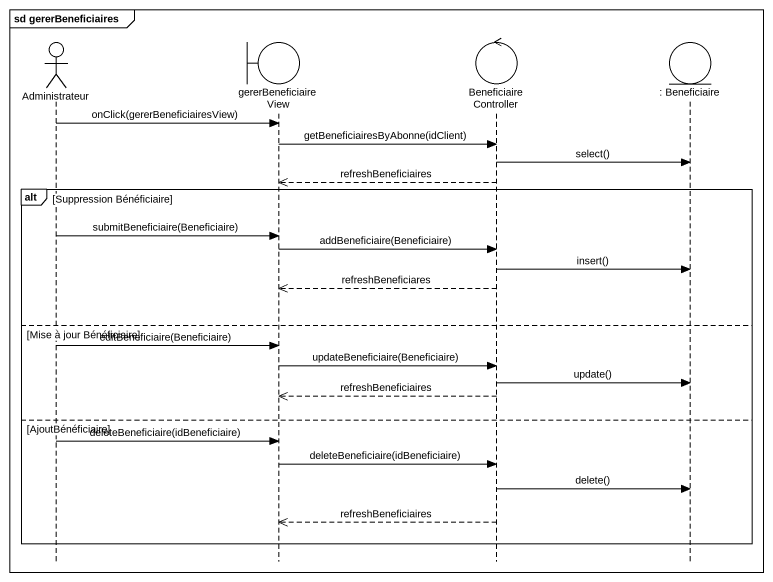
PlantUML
@startuml
mainframe sd gererBeneficiaires
hide footbox
actor Administrateur
boundary gererBeneficiaireView
control BeneficiaireController
entity ": Beneficiaire" as Beneficiaire

Administrateur -> gererBeneficiaireView : onClick(gererBeneficiairesView)
gererBeneficiaireView -> BeneficiaireController : getBeneficiairesByAbonne(idClient)
BeneficiaireController -> Beneficiaire : select()
BeneficiaireController -->> gererBeneficiaireView : refreshBeneficiaires
alt Suppression Bénéficiaire
  Administrateur -> gererBeneficiaireView : submitBeneficiaire(Beneficiaire)
  gererBeneficiaireView -> BeneficiaireController : addBeneficiaire(Beneficiaire)
  BeneficiaireController -> Beneficiaire : insert()
  BeneficiaireController -->> gererBeneficiaireView : refreshBeneficiares
else Mise à jour Bénéficiaire
  Administrateur -> gererBeneficiaireView : editBeneficiaire(Beneficiaire)
  gererBeneficiaireView -> BeneficiaireController : updateBeneficiaire(Beneficiaire)
  BeneficiaireController -> Beneficiaire : update()
  BeneficiaireController -->> gererBeneficiaireView : refreshBeneficiaires
else AjoutBénéficiaire
  Administrateur -> gererBeneficiaireView : deleteBeneficiaire(idBeneficiaire)
  gererBeneficiaireView -> BeneficiaireController : deleteBeneficiaire(idBeneficiaire)
  BeneficiaireController -> Beneficiaire : delete()
  BeneficiaireController -->> gererBeneficiaireView : refreshBeneficiaires
end
@enduml
